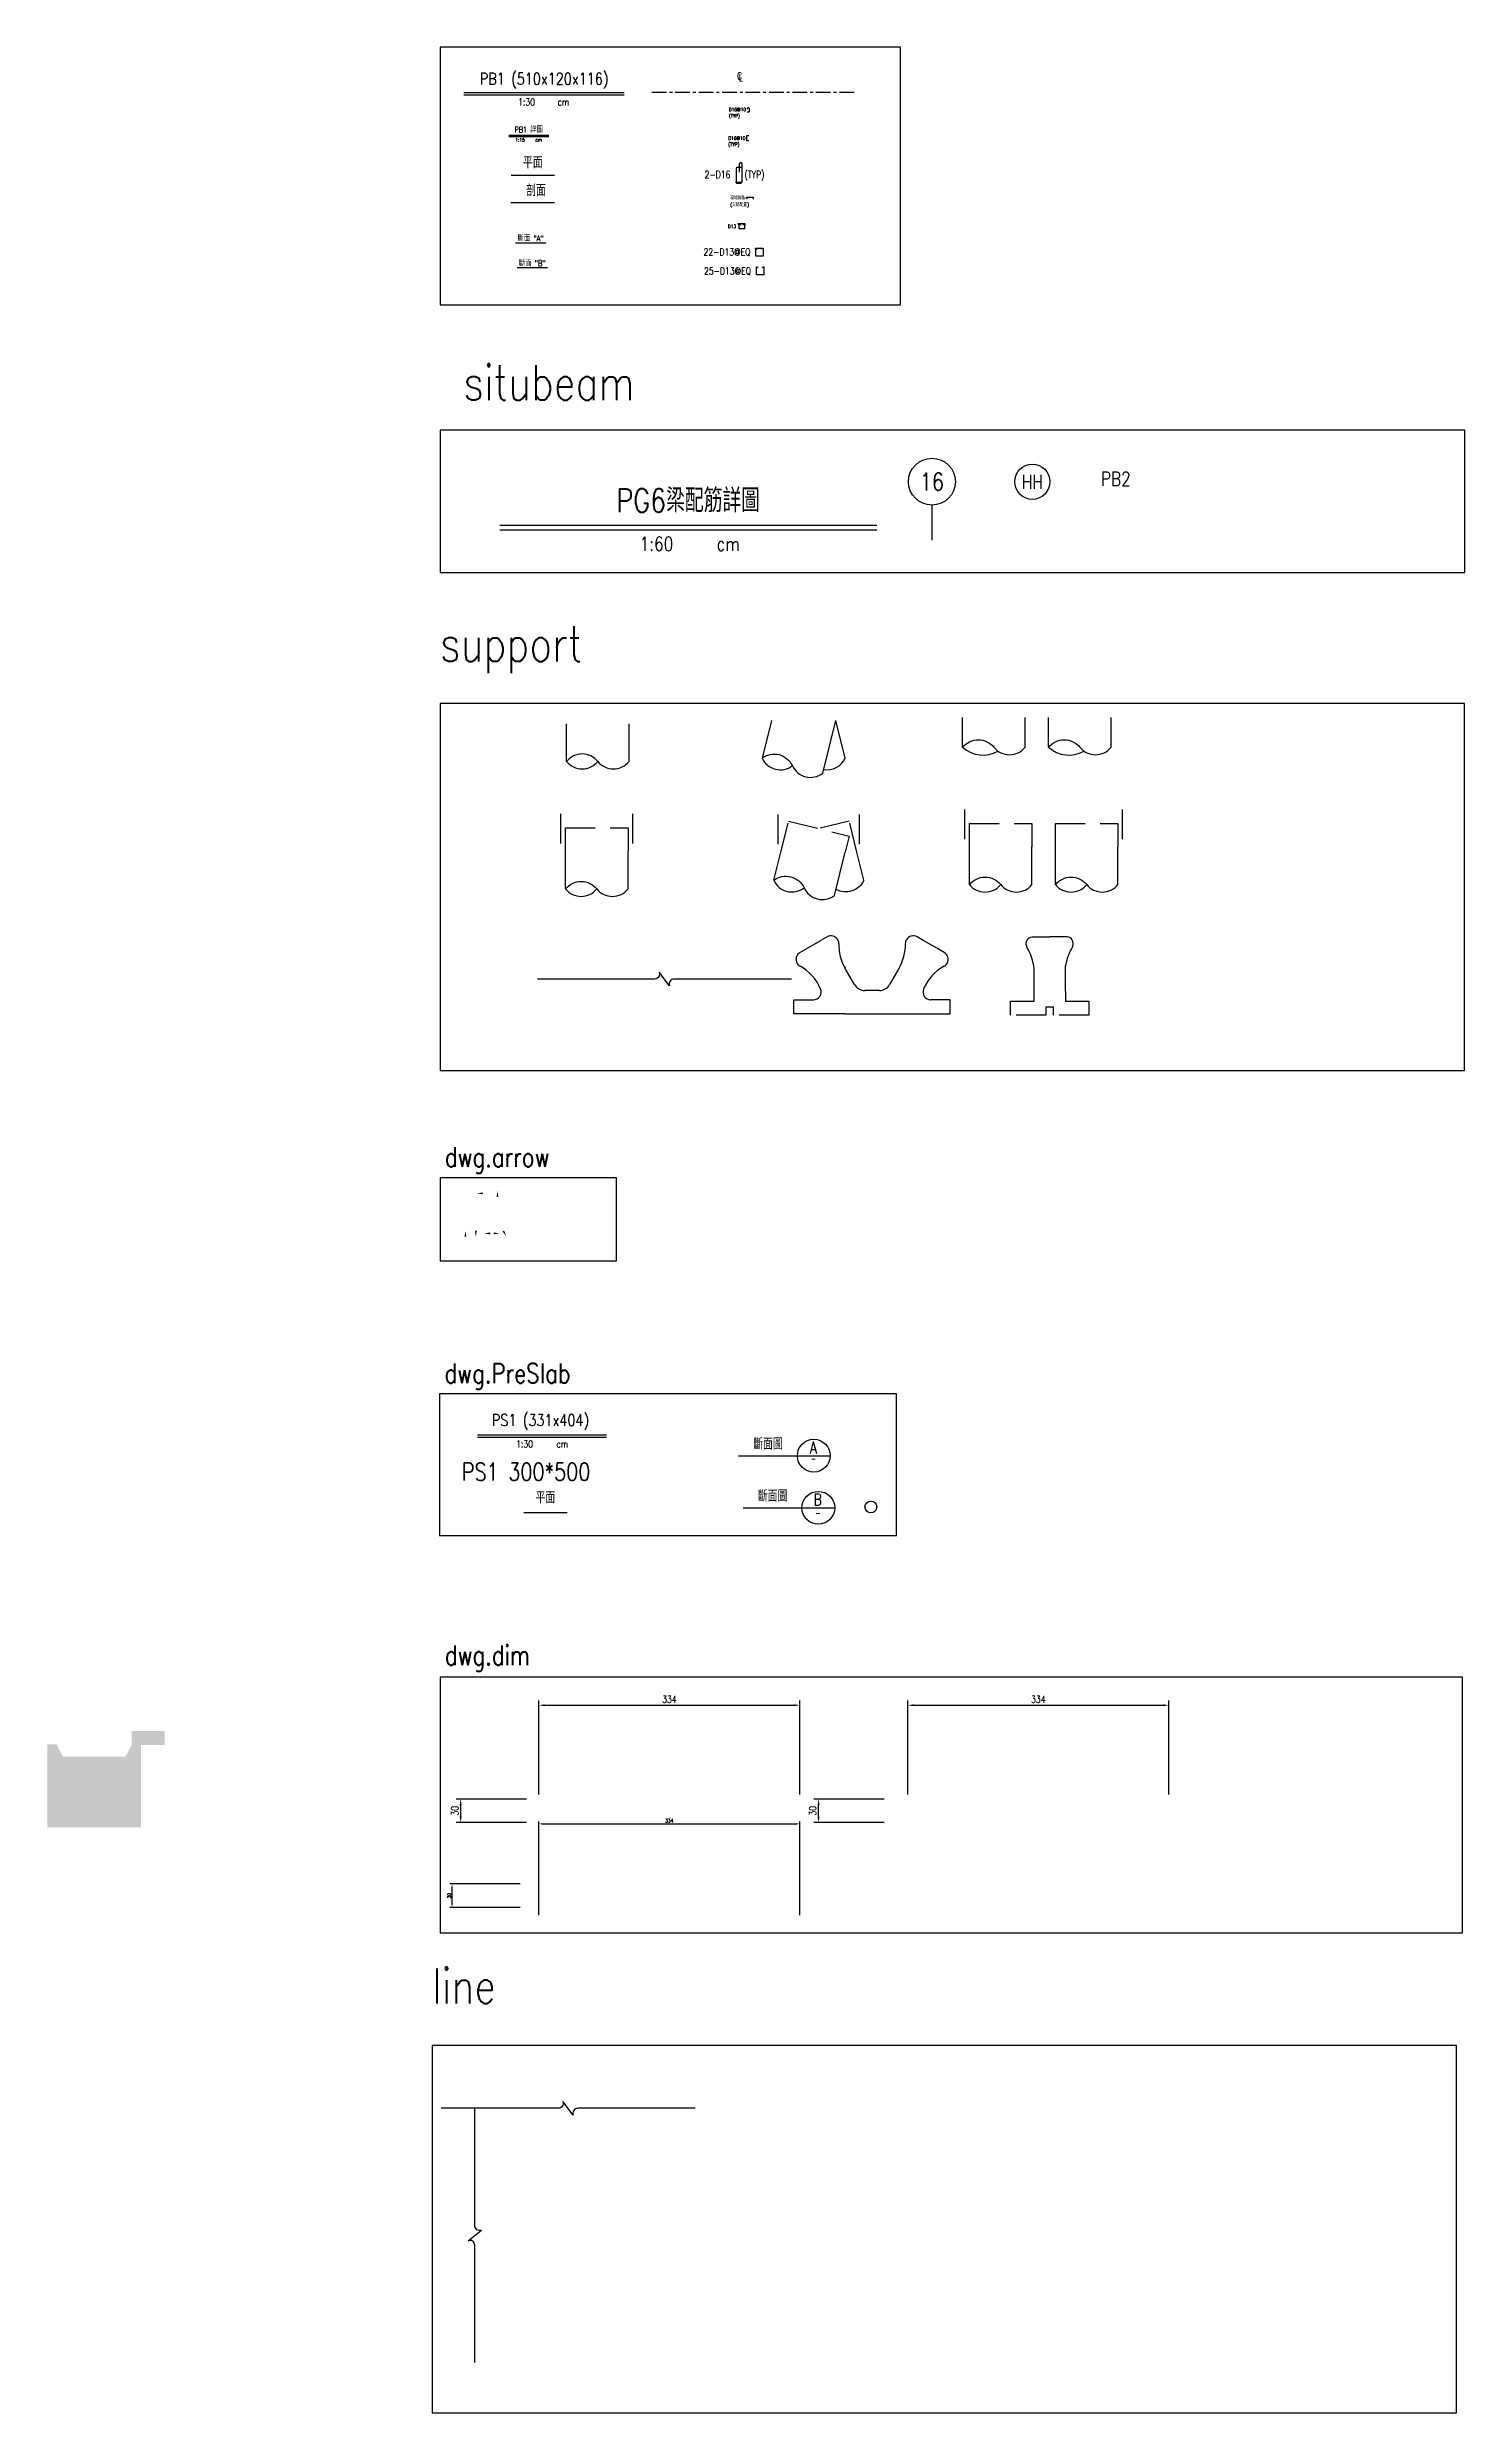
# Model space of a CAD drawing. Extents: x -4754 to 4964, y -19960 to 3841.
# Drawn here: x -4754 to -2940, y -1952 to 1073 of the extents above; entities that cross this region are included whole.
import ezdxf
from ezdxf.enums import TextEntityAlignment as Align

# ---------------------------------------------------------------- set-up
doc = ezdxf.new("R2010")
doc.units = 0
doc.header["$LTSCALE"] = 3
doc.linetypes.add('CENTER', pattern=[2, 1.25, -0.25, 0.25, -0.25])
doc.linetypes.add('DASHED', pattern=[19.05, 12.7, -6.35])
doc.layers.get('0').update_dxf_attribs({"linetype": 'CONTINUOUS'})
doc.layers.add('HB_0', color=7, linetype='CONTINUOUS', transparency=0.5)
doc.layers.add('預鑄版_HATCH', color=253, linetype='CONTINUOUS', transparency=0.1)
for name, color, linetype in [('HB_DIM', 1, 'CONTINUOUS'), ('HB_SYMBOLS', 7, 'CONTINUOUS'), ('HB_TXT_CTEXT', 2, 'CONTINUOUS'), ('RCAD.PARM.Treatle', 2, 'CONTINUOUS'), ('大樑編號', 2, 'CONTINUOUS'), ('鋼筋', 3, 'CONTINUOUS')]:
    doc.layers.add(name, color=color, linetype=linetype)
doc.styles.get("Standard").update_dxf_attribs({"font": 'ROMANS.shx', "width": 0.8, "bigfont": 'chineset.shx'})
doc.dimstyles.new('30', dxfattribs={"dimscale": 3, "dimtxt": 3, "dimasz": 2.5, "dimexe": 2, "dimexo": 2, "dimgap": 1, "dimtad": 1, "dimdsep": 46, "dimtxsty": 'Standard', "dimcen": 0, "dimclrd": 256, "dimclre": 256, "dimclrt": 2, "dimadec": 0, "dimazin": 0, "dimtfac": 1, "dimtix": 1, "dimtmove": 2, "dimatfit": 3, "dimfxl": 1, "dimtolj": 1, "dimtzin": 0, "dimarcsym": 0})

# ---------------------------------------------------------------- blocks, each defined once
blk = doc.blocks.new('slab_sectionB')
at = {"layer": 'RCAD.PARM.Treatle', "color": 3, "linetype": 'Continuous'}
for p, q in [((-75.3, 0), (0, 0)), ((0, 0), (42, 0))]:
    blk.add_line(p, q, dxfattribs=at)
at = {"layer": 'RCAD.PARM.Treatle', "color": 4, "linetype": 'Continuous'}
blk.add_circle((21, 0), 21, dxfattribs=at)
at = {"color": 0, "linetype": 'Continuous', "width": 0.8}
for tag, p, height in [('B', (14.7, 3), 15), ('-', (17.3, -10.7), 7.5)]:
    blk.add_attdef(tag, p, '', height=height, dxfattribs=at)
at = {"layer": 'RCAD.PARM.Treatle', "color": 3, "linetype": 'Continuous', "width": 0.8}
blk.add_text('斷面圖', height=15, rotation=360, dxfattribs=at).set_placement((-37.6, 16), align=Align.MIDDLE)
blk = doc.blocks.new('rebar_arrowL')
at = {"color": 1, "linetype": 'Continuous', "extrusion": (0, 0, -1)}
blk.add_solid([(-7.5, 1.3), (0, 0), (-7.5, -1.2)], dxfattribs=at)
blk = doc.blocks.new('rebar_arrowU')
at = {"color": 1, "linetype": 'Continuous'}
blk.add_solid([(-1.25, -7.5), (0, 0), (1.25, -7.5)], dxfattribs=at)
blk = doc.blocks.new('slab_PVC')
at = {"layer": 'RCAD.PARM.Treatle', "color": 4, "linetype": 'Continuous'}
blk.add_circle((0, 0), 7.53, dxfattribs=at)
blk = doc.blocks.new('*D12')
at = {"layer": 'HB_DIM', "linetype": 'Continuous', "lineweight": -2, "transparency": 16777216}
for p, q in [((-4125.1, -1161.5), (-4125.1, -1041.5)), ((-4117.6, -1047.5), (-3798.6, -1047.5)), ((-3791.1, -1161.5), (-3791.1, -1041.5))]:
    blk.add_line(p, q, dxfattribs=at)
at = {"layer": 'HB_DIM', "linetype": 'Continuous', "transparency": 16777216}
for points in [[(-4117.6, -1046.3), (-4117.6, -1048.8), (-4125.1, -1047.5)], [(-3798.6, -1046.3), (-3798.6, -1048.8), (-3791.1, -1047.5)]]:
    blk.add_solid(points, dxfattribs=at)
at = {"layer": 'HB_DIM', "color": 2, "linetype": 'Continuous', "transparency": 16777216, "insert": (-3958.1, -1040), "char_height": 9, "attachment_point": 5}
blk.add_mtext('\\A1;334', dxfattribs=at)
blk = doc.blocks.new('*D13')
at = {"layer": 'HB_DIM', "linetype": 'Continuous', "lineweight": -2, "transparency": 16777216}
for p, q in [((-4141.2, -1167.5), (-4231.2, -1167.5)), ((-4225.2, -1190), (-4225.2, -1175)), ((-4141.2, -1197.5), (-4231.2, -1197.5))]:
    blk.add_line(p, q, dxfattribs=at)
at = {"layer": 'HB_DIM', "linetype": 'Continuous', "transparency": 16777216}
for points in [[(-4224, -1175), (-4226.5, -1175), (-4225.2, -1167.5)], [(-4224, -1190), (-4226.5, -1190), (-4225.2, -1197.5)]]:
    blk.add_solid(points, dxfattribs=at)
at = {"layer": 'HB_DIM', "color": 2, "linetype": 'Continuous', "transparency": 16777216, "insert": (-4232.7, -1182.5), "char_height": 9, "attachment_point": 5, "rotation": 90}
blk.add_mtext('\\A1;30', dxfattribs=at)
blk = doc.blocks.new('beam_Topview')
at = {"layer": 'HB_TXT_CTEXT', "color": 4, "linetype": 'Continuous'}
blk.add_line((-27.8, 0), (27.8, 0), dxfattribs=at)
at = {"layer": 'HB_TXT_CTEXT', "color": 4, "linetype": 'Continuous', "width": 0.8}
blk.add_text('平面', height=15, rotation=360, dxfattribs=at).set_placement((0, 16.5), align=Align.MIDDLE)
blk = doc.blocks.new('beam_SectionSide')
at = {"layer": 'HB_TXT_CTEXT', "color": 4, "linetype": 'Continuous'}
blk.add_line((-27.8, 0), (27.8, 0), dxfattribs=at)
at = {"layer": 'HB_TXT_CTEXT', "color": 4, "linetype": 'Continuous', "width": 0.8}
blk.add_text(' 剖面', height=15, rotation=360, dxfattribs=at).set_placement((0, 16.5), align=Align.MIDDLE)
blk = doc.blocks.new('beam_SectionA')
at = {"layer": 'HB_TXT_CTEXT', "color": 4, "linetype": 'Continuous'}
blk.add_line((-19.5, 0), (19.5, 0), dxfattribs=at)
at = {"layer": 'HB_TXT_CTEXT', "color": 4, "linetype": 'Continuous', "width": 0.8}
blk.add_text('斷面 "A"', height=7.5, rotation=360, dxfattribs=at).set_placement((0, 6.6), align=Align.MIDDLE)
blk = doc.blocks.new('beam_SectionB')
at = {"layer": 'HB_TXT_CTEXT', "color": 4, "linetype": 'Continuous'}
blk.add_line((-19.5, 0), (19.5, 0), dxfattribs=at)
at = {"layer": 'HB_TXT_CTEXT', "color": 4, "linetype": 'Continuous', "width": 0.8}
blk.add_text('斷面 "B"', height=7.5, rotation=360, dxfattribs=at).set_placement((0, 6.6), align=Align.MIDDLE)
blk = doc.blocks.new('beam_title')
at = {"layer": 'HB_TXT_CTEXT', "color": 3, "linetype": 'Continuous'}
blk.add_line((-102.5, 3), (102.5, 3), dxfattribs=at)
at = {"layer": 'HB_TXT_CTEXT', "color": 1, "linetype": 'Continuous'}
blk.add_line((-102.5, 0), (102.5, 0), dxfattribs=at)
at = {"color": 3, "linetype": 'Continuous', "width": 0.8}
blk.add_attdef('A', text='', height=15, dxfattribs=at).set_placement((0, 19.5), align=Align.MIDDLE)
at = {"color": 2, "linetype": 'Continuous', "width": 0.8}
for tag, p in [('1:30', (-22.4, -9)), ('CM', (24.8, -9))]:
    blk.add_attdef(tag, text='', height=9, dxfattribs=at).set_placement(p, align=Align.MIDDLE)
blk = doc.blocks.new('beam_titleD')
at = {"layer": 'HB_TXT_CTEXT', "color": 3, "linetype": 'Continuous'}
blk.add_line((-25.6, 1.5), (25.6, 1.5), dxfattribs=at)
at = {"layer": 'HB_TXT_CTEXT', "color": 1, "linetype": 'Continuous'}
blk.add_line((-25.6, 0), (25.6, 0), dxfattribs=at)
at = {"color": 3, "linetype": 'Continuous', "width": 0.8}
blk.add_attdef('A', text='', height=7.5, dxfattribs=at).set_placement((-0.1, 9.6), align=Align.MIDDLE)
at = {"color": 2, "linetype": 'Continuous', "width": 0.8}
for tag, p in [('1:15', (-11.2, -4.5)), ('CM', (12.6, -4.5))]:
    blk.add_attdef(tag, text='', height=4.5, dxfattribs=at).set_placement(p, align=Align.MIDDLE)
blk = doc.blocks.new('cl')
at = {"layer": 'HB_TXT_CTEXT', "linetype": 'Continuous', "width": 0.8}
for s, p in [('C', (-0.18, 0.11)), ('L', (0.23, -0.56))]:
    blk.add_text(s, height=2.5, dxfattribs=at).set_placement(p, align=Align.MIDDLE)
blk = doc.blocks.new('*D21')
at = {"layer": 'HB_DIM', "linetype": 'Continuous', "lineweight": -2, "transparency": 16777216}
for p, q in [((-4125.3, -1316.2), (-4125.3, -1196.2)), ((-4121.5, -1199.2), (-3795, -1199.2)), ((-3791.3, -1316.2), (-3791.3, -1196.2))]:
    blk.add_line(p, q, dxfattribs=at)
at = {"layer": 'HB_DIM', "linetype": 'Continuous', "transparency": 16777216}
for points in [[(-4121.5, -1198.6), (-4121.5, -1199.8), (-4125.3, -1199.2)], [(-3795, -1198.6), (-3795, -1199.8), (-3791.3, -1199.2)]]:
    blk.add_solid(points, dxfattribs=at)
at = {"layer": 'HB_DIM', "color": 2, "linetype": 'Continuous', "transparency": 16777216, "insert": (-3958.3, -1195.2), "char_height": 4.5, "attachment_point": 5}
blk.add_mtext('\\A1;334', dxfattribs=at)
blk = doc.blocks.new('*D22')
at = {"layer": 'HB_DIM', "linetype": 'Continuous', "lineweight": -2, "transparency": 16777216}
for p, q in [((-4149.2, -1276.1), (-4239.2, -1276.1)), ((-4236.2, -1302.4), (-4236.2, -1279.9)), ((-4149.2, -1306.1), (-4239.2, -1306.1))]:
    blk.add_line(p, q, dxfattribs=at)
at = {"layer": 'HB_DIM', "linetype": 'Continuous', "transparency": 16777216}
for points in [[(-4235.6, -1279.9), (-4236.8, -1279.9), (-4236.2, -1276.1)], [(-4235.6, -1302.4), (-4236.8, -1302.4), (-4236.2, -1306.1)]]:
    blk.add_solid(points, dxfattribs=at)
at = {"layer": 'HB_DIM', "color": 2, "linetype": 'Continuous', "transparency": 16777216, "insert": (-4240, -1291.1), "char_height": 4.5, "attachment_point": 5, "rotation": 90}
blk.add_mtext('\\A1;30', dxfattribs=at)
blk = doc.blocks.new('rebar_arrowD')
at = {"color": 1, "linetype": 'Continuous'}
blk.add_solid([(-1.25, -7.5), (0, 0), (1.25, -7.5)], dxfattribs=at)
blk = doc.blocks.new('rebar_arrowR')
at = {"color": 1, "linetype": 'Continuous', "extrusion": (0, 0, -1)}
blk.add_solid([(-7.5, 1.3), (0, 0), (-7.5, -1.2)], dxfattribs=at)
blk = doc.blocks.new('rebar_Tie_90_90')
at = {"layer": 'HB_TXT_CTEXT', "linetype": 'Continuous'}
blk.add_lwpolyline([(26.4, 2.6), (23.6, 2.6, 0.414214), (23.4, 2.4), (23.4, -3.2, 0.414214), (23.6, -3.3), (26.4, -3.3)], format="xyb", dxfattribs=at)
at = {"color": 2, "linetype": 'Continuous', "width": 0.8}
for tag, p in [('D16@10', (0, -0.2)), ('(TYP)', (0, -8.2))]:
    blk.add_attdef(tag, text='', height=4.5, dxfattribs=at).set_placement(p, align=Align.MIDDLE_LEFT)
blk = doc.blocks.new('rebar_HoopUwithTie')
at = {"layer": 'HB_TXT_CTEXT', "linetype": 'Continuous'}
for points in [[(-6.8, 1.4), (-8, 2.6, -0.668179), (-7.6, 3.6), (-0.1, 3.6, -0.414214), (0.5, 3), (0.5, 1.1)], [(-2.2, 1.4), (-1, 2.6, -0.668179), (0, 2.2), (0, -3.3), (-6.9, -3.3), (-6.9, 2.2, -0.668179), (-5.9, 2.6), (-4.7, 1.4)]]:
    blk.add_lwpolyline(points, format="xyb", dxfattribs=at)
at = {"color": 2, "linetype": 'Continuous', "width": 0.8}
blk.add_attdef('D13', text='', height=4.5, dxfattribs=at).set_placement((-21.3, 0), align=Align.MIDDLE_LEFT)
blk = doc.blocks.new('rebar_Tie_180_90')
at = {"layer": 'HB_TXT_CTEXT', "linetype": 'Continuous'}
blk.add_lwpolyline([(23.9, 0.5), (23.9, 1.8, -1), (25.9, 1.8), (25.9, -2.6, -0.414214), (25.3, -3.2), (23.7, -3.2)], format="xyb", dxfattribs=at)
at = {"color": 2, "linetype": 'Continuous', "width": 0.8}
for tag, p in [('D16@10', (0, 0)), ('(TYP)', (0, -8))]:
    blk.add_attdef(tag, text='', height=4.5, dxfattribs=at).set_placement(p, align=Align.MIDDLE_LEFT)
blk = doc.blocks.new('rebar_Tie_135_90')
at = {"layer": '鋼筋', "color": 7, "linetype": 'Continuous'}
blk.add_lwpolyline([(22.4, -1.3), (21.2, -0.1, -0.668179), (21.6, 1), (29.1, 1, -0.414214), (29.7, 0.4), (29.7, -1.6)], format="xyb", dxfattribs=at)
at = {"color": 2, "linetype": 'Continuous', "width": 0.8}
for tag, p in [('現場綁紮', (0.2, 0)), ('(交錯配置)', (0.2, -8.5))]:
    blk.add_attdef(tag, text='', height=4.5, dxfattribs=at).set_placement(p, align=Align.MIDDLE_LEFT)
blk = doc.blocks.new('rebar_2Tie_180_90')
at = {"layer": 'HB_TXT_CTEXT', "linetype": 'Continuous'}
for points in [[(45.7, 9.3), (39.8, 9.3, 0.414214), (38.6, 8.1), (38.6, -9.6)], [(46.5, -8.7), (46.5, 13.7, 1), (42.7, 13.7), (42.7, 3.3)], [(46.5, -8.7, -0.414214), (45.3, -9.9), (37.8, -9.9)], [(38.6, -9.6, 0.414214), (39.8, -10.8), (45.7, -10.8)]]:
    blk.add_lwpolyline(points, format="xyb", dxfattribs=at)
at = {"color": 2, "linetype": 'Continuous', "width": 0.8}
for tag, p in [('2-D16', (-1.7, 0.4)), ('(TYP)', (49.4, 0.4))]:
    blk.add_attdef(tag, text='', height=9, dxfattribs=at).set_placement(p, align=Align.MIDDLE_LEFT)
blk = doc.blocks.new('dim_rebar_HoopU')
at = {"linetype": 'Continuous'}
blk.add_lwpolyline([(44.2, 4.5), (45.4, 5.7, -0.668179), (46.5, 5.3), (46.5, -4.7), (37, -4.7), (37, 5.3, -0.668179), (38.1, 5.7), (39.3, 4.5)], format="xyb", dxfattribs=at)
at = {"linetype": 'Continuous', "width": 0.8}
blk.add_attdef('25-D13@EQ', text='', height=9, dxfattribs=at).set_placement((0, 0), align=Align.MIDDLE)
blk = doc.blocks.new('dim_rebar_HoopUwithTie')
at = {"linetype": 'Continuous'}
for points in [[(37.7, 3.1), (36.5, 4.3, -0.668179), (36.9, 5.3), (45.8, 5.3, -0.414214), (46.4, 4.7), (46.4, 2.8)], [(43.9, 4), (45.1, 5.2, -0.668179), (46.1, 4.8), (46.1, -4.9), (36.7, -4.9), (36.7, 4.8, -0.668179), (37.7, 5.2), (38.9, 4)]]:
    blk.add_lwpolyline(points, format="xyb", dxfattribs=at)
at = {"linetype": 'Continuous', "width": 0.8}
blk.add_attdef('22-D13@EQ', text='', height=9, dxfattribs=at).set_placement((0, 0), align=Align.MIDDLE)
blk = doc.blocks.new('title_beam')
at = {"color": 3, "linetype": 'Continuous'}
blk.add_line((-241.2, 0), (241.2, 0), dxfattribs=at)
at = {"color": 1, "linetype": 'Continuous'}
blk.add_line((-241.2, -6), (241.2, -6), dxfattribs=at)
at = {"color": 3, "linetype": 'Continuous', "width": 0.8}
blk.add_attdef('TITLE', text='', height=30, dxfattribs=at).set_placement((0, 33), align=Align.MIDDLE)
at = {"linetype": 'Continuous', "width": 0.8}
blk.add_attdef('SCALE', text='', height=18, dxfattribs=at).set_placement((-40.6, -24), align=Align.MIDDLE)
blk.add_attdef('CM', (36.5, -33), '', height=18, dxfattribs=at)
blk = doc.blocks.new('line_tag')
at = {"layer": 'HB_SYMBOLS', "color": 4, "linetype": 'Continuous'}
blk.add_circle((0, 0), 22.5, dxfattribs=at)
at = {"color": 4, "linetype": 'Continuous', "width": 0.8}
blk.add_attdef('A', text='', height=18, dxfattribs=at).set_placement((0, 0), align=Align.MIDDLE)
blk = doc.blocks.new('line_guide')
at = {"color": 4, "linetype": 'Continuous'}
blk.add_line((0, 0), (0, -45), dxfattribs=at)
blk.add_circle((0, 30), 30, dxfattribs=at)
at = {"color": 4, "linetype": 'Continuous', "width": 0.8}
blk.add_attdef('A', text='', height=22.5, dxfattribs=at).set_placement((0, 30), align=Align.MIDDLE)
blk = doc.blocks.new('fender_bottom')
at = {"color": 1, "linetype": 'Continuous'}
blk.add_lwpolyline([(162.5, 0), (12.5, 0, 0.529473), (6.7, -8.6), (-6.7, 8.6, -0.532815), (-12.5, 0), (-162.5, 0)], format="xyb", dxfattribs=at)
blk = doc.blocks.new('fender_top_transverse')
at = {"layer": 'HB_0', "color": 1, "linetype": 'Continuous'}
for points in [[(-20, 30), (-20, 60, 0.07193), (-25.7, 80.5, -0.041495), (-29.5, 88.2, -0.488993), (-22.5, 100), (0, 100)], [(20, 30), (20, 60, -0.07193), (25.7, 80.5, 0.041495), (29.5, 88.2, 0.488993), (22.5, 100), (0, 100)]]:
    blk.add_lwpolyline(points, format="xyb", dxfattribs=at)
at = {"layer": 'HB_0', "color": 252, "linetype": 'DASHED'}
blk.add_lwpolyline([(20, 30), (20, 18), (50, 18), (50, 0), (5, 0), (5, 10), (-5, 10), (-5, 0), (-50, 0), (-50, 18), (-20, 18), (-20, 30)], dxfattribs=at)
blk = doc.blocks.new('pile_vertical_with_pilecap')
at = {"linetype": 'Continuous'}
for p, q in [((-40, -48.1), (-40, 0)), ((-40, -48.1), (-40, 0)), ((40, -48.1), (40, 0)), ((40, -48.1), (40, 0))]:
    blk.add_line(p, q, dxfattribs=at)
for centre, start, end in [((-20, -64.1), 38.718, 141.282), ((-20, -64.1), 38.718, 141.282), ((-20, -32), 218.718, 321.282), ((-20, -32), 218.718, 321.282), ((20, -32), 218.718, 321.282), ((20, -32), 218.718, 321.282)]:
    blk.add_arc(centre, 25.6, start, end, dxfattribs=at)
blk = doc.blocks.new('racked_with_pilecap_Transverse')
at = {"linetype": 'Continuous'}
for points in [[(-41.2, 0), (-53.2, -48.1)], [(24.4, -67.5), (41.2, 0)]]:
    blk.add_lwpolyline(points, dxfattribs=at)
blk.add_lwpolyline([(53.2, -48.1), (41.2, 0)])
for points in [[(-53.2, -48.1, -0.48), (-14.4, -57.8, 0.48), (24.4, -67.5, 0.48)], [(-53.2, -48.1, 0.48), (-14.4, -57.8, 0.48)], [(25.6, -62.6, 0.340232), (53.2, -48.1)]]:
    blk.add_lwpolyline(points, format="xyb", dxfattribs=at)
blk = doc.blocks.new('racked_with_pilecap_Longitude')
for p, q in [((-95, -38.1), (-95, 0)), ((-15, -38.1), (-15, 0)), ((15, -38.1), (15, 0)), ((95, -38.1), (95, 0))]:
    blk.add_line(p, q)
for points in [[(-95, -38.1, -0.48), (-55, -38.1, 0.48), (-15, -38.1, 0.48)], [(15, -38.1, -0.48), (55, -38.1, 0.48), (95, -38.1, 0.48)], [(-95, -38.1, 0.326111), (-49.8, -43, 0.326111)], [(15, -38.1, 0.326111), (60.2, -43, 0.326111)]]:
    blk.add_lwpolyline(points, format="xyb")
blk = doc.blocks.new('fender_top_longitude')
at = {"color": 7, "linetype": 'Continuous'}
for p, q in [((-83.7, 83.7), (-66.3, 93.7)), ((-57.7, 98.7), (-66.3, 93.7)), ((66.3, 93.7), (57.7, 98.7)), ((83.7, 83.7), (66.3, 93.7)), ((-92.3, 78.7), (-83.7, 83.7)), ((92.3, 78.7), (83.7, 83.7)), ((-22.4, 37.5), (-34.4, 58.3)), ((34.4, 58.3), (22.4, 37.5)), ((-100, 18), (-75.1, 18)), ((-35, 0), (-100, 0)), ((-35, 0), (35, 0)), ((0, 30), (-9.4, 30)), ((9.4, 30), (0, 30)), ((35, 0), (100, 0)), ((100, 18), (75.1, 18)), ((100, 0), (100, 18))]:
    blk.add_line(p, q, dxfattribs=at)
for centre, radius, start, end in [((-52.7, 90), 10, 30, 120), ((-53.2, 89.6), 10.7, 1.3853, 30.3798), ((53.2, 89.6), 10.7, 149.6202, 178.6147), ((52.7, 90), 10, 60, 150), ((-87.3, 70), 10, 120, 210), ((-86.7, 70.3), 10.7, 209.6202, 238.6147), ((-121.1, 8.6), 60, 22.8745, 61.2357), ((17.4, 88.6), 60, 178.7643, 210.2362), ((-17.4, 88.6), 60, 329.7638, 1.2357), ((121.1, 8.6), 60, 118.7643, 157.1255), ((87.3, 70), 10, 330, 60), ((86.7, 70.3), 10.7, 301.3853, 330.3798), ((-75.1, 28), 10, 270, 22.8745), ((-9.4, 45), 15, 210, 270), ((9.4, 45), 15, 270, 330), ((75.1, 28), 10, 157.1255, 270)]:
    blk.add_arc(centre, radius, start, end, dxfattribs=at)
blk = doc.blocks.new('slab_sectionA')
at = {"color": 3, "linetype": 'Continuous'}
for p, q in [((-75.3, 0), (0, 0)), ((0, 0), (42, 0))]:
    blk.add_line(p, q, dxfattribs=at)
at = {"color": 4, "linetype": 'Continuous'}
blk.add_circle((21, 0), 21, dxfattribs=at)
at = {"color": 3, "linetype": 'Continuous', "width": 0.8}
blk.add_text('斷面圖', height=15, rotation=360, dxfattribs=at).set_placement((-37.6, 16), align=Align.MIDDLE)
at = {"color": 0, "linetype": 'Continuous', "width": 0.8}
for tag, p, height in [('A', (15.8, 3), 15), ('-', (17.3, -7.5), 7.5)]:
    blk.add_attdef(tag, p, '', height=height, dxfattribs=at)
blk = doc.blocks.new('slab_topview')
at = {"color": 4, "linetype": 'Continuous'}
blk.add_line((-27.8, 0), (27.8, 0), dxfattribs=at)
at = {"color": 4, "linetype": 'Continuous', "width": 0.8}
blk.add_text('平面', height=15, rotation=360, dxfattribs=at).set_placement((0, 19.7), align=Align.MIDDLE)
blk = doc.blocks.new('slab_title_s')
at = {"color": 3, "linetype": 'Continuous'}
blk.add_line((-82.5, 0), (82.5, 0), dxfattribs=at)
at = {"color": 1, "linetype": 'Continuous'}
blk.add_line((-82.5, -3), (82.5, -3), dxfattribs=at)
at = {"color": 3, "linetype": 'Continuous', "width": 0.8}
blk.add_attdef('PS1', text='', height=15, dxfattribs=at).set_placement((-2.1, 17.6), align=Align.MIDDLE)
at = {"color": 0, "linetype": 'Continuous', "width": 0.8}
for tag, p in [('1:30', (-22.4, -12)), ('CM', (25.7, -12.1))]:
    blk.add_attdef(tag, text='', height=9, dxfattribs=at).set_placement(p, align=Align.MIDDLE)
blk = doc.blocks.new('m_Arrow_L_rebar')
at = {"color": 1, "linetype": 'Continuous', "extrusion": (0, 0, -1)}
blk.add_solid([(-7.5, 1.3), (0, 0), (-7.5, -1.2)], dxfattribs=at)
blk = doc.blocks.new('m_Arrow_U_rebar')
at = {"color": 1, "linetype": 'Continuous'}
blk.add_solid([(-1.25, -7.5), (0, 0), (1.25, -7.5)], dxfattribs=at)
blk = doc.blocks.new('CutLine_H')
at = {"color": 1, "linetype": 'Continuous'}
blk.add_lwpolyline([(162.5, 0), (12.5, 0, 0.529473), (6.7, -8.6), (-6.7, 8.6, -0.532815), (-12.5, 0), (-162.5, 0)], format="xyb", dxfattribs=at)
blk = doc.blocks.new('CutLine_V')
at = {"color": 1, "linetype": 'Continuous'}
blk.add_lwpolyline([(0, -162.5), (0, -12.5, 0.529473), (-8.6, -6.7), (8.6, 6.7, -0.532815), (0, 12.5), (0, 162.5)], format="xyb", dxfattribs=at)
blk = doc.blocks.new('*D61')
at = {"layer": 'HB_DIM', "linetype": 'Continuous', "lineweight": -2}
for p, q in [((-3653.1, -1161.5), (-3653.1, -1041.5)), ((-3645.6, -1047.5), (-3326.6, -1047.5)), ((-3319.1, -1161.5), (-3319.1, -1041.5))]:
    blk.add_line(p, q, dxfattribs=at)
at = {"layer": 'HB_DIM'}
for points in [[(-3645.6, -1046.3), (-3645.6, -1048.8), (-3653.1, -1047.5)], [(-3326.6, -1048.8), (-3326.6, -1046.3), (-3319.1, -1047.5)]]:
    blk.add_solid(points, dxfattribs=at)
at = {"layer": 'HB_DIM', "color": 2, "linetype": 'Continuous', "insert": (-3486.1, -1040), "char_height": 9, "attachment_point": 5, "rotation": 0}
blk.add_mtext('\\A1;334', dxfattribs=at)
blk = doc.blocks.new('*D62')
at = {"layer": 'HB_DIM', "linetype": 'Continuous', "lineweight": -2}
for p, q in [((-3683.2, -1167.5), (-3773.2, -1167.5)), ((-3767.2, -1190), (-3767.2, -1175)), ((-3683.2, -1197.5), (-3773.2, -1197.5))]:
    blk.add_line(p, q, dxfattribs=at)
at = {"layer": 'HB_DIM'}
for points in [[(-3766, -1175), (-3768.5, -1175), (-3767.2, -1167.5)], [(-3768.5, -1190), (-3766, -1190), (-3767.2, -1197.5)]]:
    blk.add_solid(points, dxfattribs=at)
at = {"layer": 'HB_DIM', "color": 2, "linetype": 'Continuous', "insert": (-3774.7, -1182.5), "char_height": 9, "attachment_point": 5, "rotation": 90}
blk.add_mtext('\\A1;30', dxfattribs=at)
blk = doc.blocks.new('pile_vertical')
at = {"color": 252, "linetype": 'DASHED'}
for p, q in [((-46, 10), (-46, 50)), ((46, 10), (46, 50))]:
    blk.add_line(p, q, dxfattribs=at)
at = {"linetype": 'Continuous'}
for p, q in [((-40, -48.1), (-40, 0)), ((40, -48.1), (40, 0))]:
    blk.add_line(p, q, dxfattribs=at)
at = {"color": 252, "linetype": 'DASHED'}
blk.add_lwpolyline([(-40, 0), (-40, 30), (40, 30), (40, 0)], dxfattribs=at)
at = {"linetype": 'Continuous'}
for points in [[(-40, -48.1, -0.48), (0, -48.1, 0.48), (40, -48.1, 0.48)], [(-40, -48.1, 0.48), (0, -48.1, 0.48)]]:
    blk.add_lwpolyline(points, format="xyb", dxfattribs=at)
blk = doc.blocks.new('pile_racked_Transverse')
at = {"layer": 'HB_0', "color": 252, "linetype": 'DASHED'}
for p, q in [((-52.2, 10), (-52.2, 50)), ((52.2, 10), (52.2, 50))]:
    blk.add_line(p, q, dxfattribs=at)
at = {"layer": 'HB_0', "linetype": 'Continuous'}
for p, q in [((-57.7, -36), (-48.7, 0)), ((19.9, -55.4), (33.7, 0)), ((57.7, -36), (48.7, 0))]:
    blk.add_line(p, q, dxfattribs=at)
at = {"layer": 'HB_0', "color": 252, "linetype": 'DASHED'}
for points in [[(-48.7, 0), (-38.8, 39.7), (38.8, 20.3), (33.7, 0)], [(48.7, 0), (38.8, 39.7), (0, 30)]]:
    blk.add_lwpolyline(points, dxfattribs=at)
at = {"layer": 'HB_0', "linetype": 'Continuous'}
for points in [[(-57.7, -36, -0.48), (-18.9, -45.7, 0.48), (19.9, -55.4, 0.48)], [(-57.7, -36, 0.48), (-18.9, -45.7, 0.48)], [(57.7, -36, -0.439137), (21.8, -47.6, -0.439137)]]:
    blk.add_lwpolyline(points, format="xyb", dxfattribs=at)
blk = doc.blocks.new('pile_racked_Longitude')
at = {"color": 252, "linetype": 'DASHED'}
for p, q in [((-101, 10), (-101, 50)), ((101, 10), (101, 50))]:
    blk.add_line(p, q, dxfattribs=at)
at = {"linetype": 'Continuous'}
for p, q in [((15, -48.1), (15, 0)), ((95, -48.1), (95, 0)), ((-95, -48.1), (-95, 0)), ((-15, -48.1), (-15, 0))]:
    blk.add_line(p, q, dxfattribs=at)
at = {"color": 252, "linetype": 'DASHED'}
for points in [[(-95, 0), (-95, 30), (-15, 30), (-15, 0)], [(15, 0), (15, 30), (95, 30), (95, 0)]]:
    blk.add_lwpolyline(points, dxfattribs=at)
at = {"linetype": 'Continuous'}
for points in [[(-95, -48.1, -0.48), (-55, -48.1, 0.48), (-15, -48.1, 0.48)], [(-95, -48.1, 0.48), (-55, -48.1, 0.48)], [(15, -48.1, -0.48), (55, -48.1, 0.48), (95, -48.1, 0.48)], [(15, -48.1, 0.48), (55, -48.1, 0.48)]]:
    blk.add_lwpolyline(points, format="xyb", dxfattribs=at)

msp = doc.modelspace()

# ---------------------------------------------------------------- hatches: boundary and pattern name
at = {"layer": 'HB_0'}
h = msp.add_hatch(color=253, dxfattribs=at)
h.dxf.hatch_style = 1
h.paths.add_polyline_path([(-4754.209, -1203.485), (-4754.209, -1097.485), (-4742.209, -1097.485), (-4734.209, -1113.485), (-4654.209, -1113.485), (-4646.209, -1098.485), (-4634.209, -1098.485), (-4634.209, -1203.485)])
at = {"layer": '預鑄版_HATCH', "linetype": 'Continuous'}
h = msp.add_hatch(color=256, dxfattribs=at)
h.dxf.hatch_style = 2
h.paths.add_polyline_path([(-4604.209, -1098.485), (-4604.135, -1080.485), (-4646.209, -1080.485), (-4646.209, -1098.485)])

# ---------------------------------------------------------------- linework, layer by layer
at = {"color": 7, "linetype": 'Continuous'}
msp.add_line((-3798.754, -163.408), (-3798.754, -145.408), dxfattribs=at)
at = {"color": 3, "linetype": 'Continuous'}
msp.add_line((-3869.684, -728.395), (-3794.393, -728.395), dxfattribs=at)
at = {"linetype": 'Continuous'}
for points in [[(-4251.563, 1072.897), (-4251.563, 743.735), (-3662.4, 743.735), (-3662.4, 1072.897)], [(-4251.563, 583.27), (-4251.563, 401.181), (-2940.423, 401.181), (-2940.423, 583.27)], [(-4251.641, 233.783), (-4251.641, -235.629), (-2940.5, -235.629), (-2940.5, 233.783)], [(-4251.563, -373.159), (-4251.563, -479.125), (-4025.992, -479.125), (-4025.992, -373.159)], [(-4251.563, -1011.432), (-4251.563, -1338.436), (-2943.335, -1338.436), (-2943.335, -1011.432)], [(-4261.907, -1482.91), (-4261.907, -1952.322), (-2950.767, -1952.322), (-2950.767, -1482.91)]]:
    msp.add_lwpolyline(points, close=True, dxfattribs=at)
at = {"color": 0, "linetype": 'Continuous'}
msp.add_lwpolyline([(-4252.437, -649.075), (-4252.437, -830.364), (-3667.419, -830.364), (-3667.419, -649.075)], close=True, dxfattribs=at)
at = {"layer": 'HB_0', "color": 1, "linetype": 'CENTER', "ltscale": 5}
msp.add_lwpolyline([(-3980.549, 1015.727), (-3718.934, 1015.727)], dxfattribs=at)
at = {"layer": 'HB_TXT_CTEXT', "color": 1, "linetype": 'Continuous'}
for points in [[(-4160.562, -457.462, 0, 1.25, 0), (-4158.73, -454.191, 0, 0, 0), (-4148.041, -435.106, 0, 0, 0), (-4144.291, -435.106, 0, 0, 0)], [(-4136, -458.4, 0, 5, 0), (-4128.67, -445.313, 0, 0, 0), (-4123.479, -436.044, 0, 0, 0), (-4119.729, -436.044, 0, 0, 0)]]:
    msp.add_lwpolyline(points, format="xyseb", dxfattribs=at)

# ---------------------------------------------------------------- block references
at = {"color": 0, "linetype": 'Continuous'}
for name, p, values in [('beam_title', (-4118.472, 1012.119), {'A': 'PB1 (510x120x116)', '1:30': '1:30', 'CM': 'cm'}), ('beam_titleD', (-4138.019, 958.973), {'A': 'PB1 詳圖', '1:15': '1:15', 'CM': 'cm'}), ('slab_title_s', (-4121.006, -701.495), {'PS1': 'PS1 (331x404)', '1:30': '1:30', 'CM': 'cm'}), ('slab_sectionA', (-3794.393, -728.395), {'A': 'A', '-': '-'}), ('slab_sectionB', (-3788.551, -794.996), {'B': 'B', '-': '-'})]:
    msp.add_blockref(name, p, dxfattribs=at).add_auto_attribs(values)
at = {"linetype": 'Continuous'}
for name, p, values in [('rebar_Tie_180_90', (-3882.117, 993.296), {'D16@10': 'D16@10', '(TYP)': '(TYP)'}), ('rebar_Tie_90_90', (-3882.771, 956.938), {'D16@10': 'D16@10', '(TYP)': '(TYP)'}), ('rebar_2Tie_180_90', (-3911.417, 909.815), {'2-D16': '2-D16', '(TYP)': '(TYP)'}), ('rebar_Tie_135_90', (-3880.609, 880.198), {'現場綁紮': '現場綁紮', '(交錯配置)': '(交錯配置)'}), ('rebar_HoopUwithTie', (-3862.037, 844.002), {'D13': 'D13'}), ('dim_rebar_HoopUwithTie', (-3884.424, 810.659), {'22-D13@EQ': '22-D13@EQ'}), ('dim_rebar_HoopU', (-3883.737, 786.398), {'25-D13@EQ': '25-D13@EQ'}), ('line_guide', (-3622.191, 487.362), {'A': '16'}), ('line_tag', (-3493.783, 517.236), {'A': 'HH'}), ('title_beam', (-3934.105, 461.895), {'TITLE': 'PG6梁配筋詳圖', 'SCALE': '1:60', 'CM': 'cm'})]:
    msp.add_blockref(name, p, dxfattribs=at).add_auto_attribs(values)
at = {"color": 0, "linetype": 'Continuous'}
for name, p in [('beam_Topview', (-4132.933, 909.462)), ('beam_SectionSide', (-4133.063, 874.316)), ('beam_SectionA', (-4135.711, 822.875)), ('beam_SectionB', (-4133.646, 791.131)), ('slab_topview', (-4116.788, -801.201))]:
    msp.add_blockref(name, p, dxfattribs=at)
at = {"linetype": 'Continuous'}
for name, p in [('racked_with_pilecap_Transverse', (-3786.4, 211.864)), ('racked_with_pilecap_Longitude', (-3487.867, 215.827)), ('pile_vertical_with_pilecap', (-4049.787, 207.57)), ('pile_vertical', (-4051.059, 44.652)), ('pile_racked_Transverse', (-3766.886, 43.551)), ('pile_racked_Longitude', (-3479.157, 50.189)), ('fender_top_longitude', (-3698.754, -163.408)), ('fender_top_transverse', (-3471.448, -164.851)), ('fender_bottom', (-3964.565, -118.711)), ('m_Arrow_L_rebar', (-4204.445, -392.914)), ('m_Arrow_U_rebar', (-4178.146, -390.148)), ('rebar_arrowU', (-4219.176, -440.881)), ('rebar_arrowL', (-4194.899, -444.161)), ('CutLine_H', (-4087.835, -1563.03)), ('CutLine_V', (-4207.193, -1725.654))]:
    msp.add_blockref(name, p, dxfattribs=at)
for name, p, rotation in [('rebar_arrowD', (-4205.817, -448.085), 180), ('rebar_arrowR', (-4175.622, -443.991), 180), ('rebar_arrowD', (-4166.935, -447.568), 209.9999999999997)]:
    msp.add_blockref(name, p, dxfattribs=dict(at, rotation=rotation))
at = {"layer": 'HB_0', "linetype": 'Continuous', "xscale": 3.6, "yscale": 3.6, "zscale": 3.6}
msp.add_blockref('cl', (-3867.61, 1035.916), dxfattribs=at)
at = {"layer": 'RCAD.PARM.Treatle', "color": 0, "linetype": 'Continuous'}
msp.add_blockref('slab_PVC', (-3700.364, -793.911), dxfattribs=at)

# ---------------------------------------------------------------- texts
at = {"linetype": 'Continuous', "width": 0.8}
msp.add_text('PS1 300*500', height=22.5022, dxfattribs=at).set_placement((-4223.636, -760.19))
at = {"linetype": 'Continuous', "char_height": 45, "width": 231.61621, "attachment_point": 1}
for s, insert in [('{situbeam}', (-4221.792, 666.453)), ('support', (-4251.641, 332.499)), ('line', (-4261.907, -1384.194))]:
    msp.add_mtext(s, dxfattribs=dict(at, insert=insert))
at = {"color": 0, "linetype": 'Continuous', "char_height": 25, "width": 191.4764, "attachment_point": 1}
for s, insert in [('{dwg.arrow}', (-4245.415, -333.977)), ('{dwg.PreSlab}', (-4245.867, -610.544)), ('{dwg.dim}', (-4245.415, -971.078))]:
    msp.add_mtext(s, dxfattribs=dict(at, insert=insert))
at = {"layer": '大樑編號', "linetype": 'Continuous', "width": 0.8}
msp.add_text('PB2', height=18, rotation=360, dxfattribs=at).set_placement((-3386.95, 520.918), align=Align.MIDDLE)

# ---------------------------------------------------------------- dimensions: what is measured, and where the dimension line sits
at = {"layer": 'HB_DIM', "linetype": 'Continuous'}
for base, p1, p2, angle, override, picture, middle in [((-3791.139, -1047.508), (-4125.139, -1167.508), (-3791.139, -1167.508), 0, {"dimpost": '<>'}, '*D12', (-3958.139, -1040.008)), ((-3319.139, -1047.508), (-3653.139, -1167.508), (-3319.139, -1167.508), 0, {"dimdec": 0, "dimpost": '<>'}, '*D61', (-3486.139, -1040.008)), ((-4225.204, -1167.508), (-4135.204, -1197.508), (-4135.204, -1167.508), 90, {"dimtad": 4, "dimpost": '<>'}, '*D13', (-4232.704, -1182.508)), ((-3767.204, -1167.508), (-3677.204, -1197.508), (-3677.204, -1167.508), 90, {"dimtad": 4, "dimdec": 0, "dimpost": '<>'}, '*D62', (-3774.704, -1182.508)), ((-4236.213, -1276.109), (-4146.213, -1306.109), (-4146.213, -1276.109), 90, {"dimscale": 1.5, "dimtad": 4, "dimpost": '<>'}, '*D22', (-4239.963, -1291.109))]:
    dim = msp.add_linear_dim(base=base, p1=p1, p2=p2, angle=angle, dimstyle='30', override=override, dxfattribs=at)
    dim.commit()
    dim.dimension.update_dxf_attribs({"geometry": picture, "text_midpoint": middle})
dim = msp.add_linear_dim(base=(-3791.267, -1199.214), p1=(-4125.267, -1319.214), p2=(-3791.267, -1319.214), angle=0, dimstyle='30', override={"dimscale": 1.5, "dimpost": '<>'}, dxfattribs=at)
dim.commit()
dim.dimension.update_dxf_attribs({"geometry": '*D21', "text_midpoint": (-3958.267, -1195.214), "dimtype": 160})

doc.saveas('drawing.dxf')
